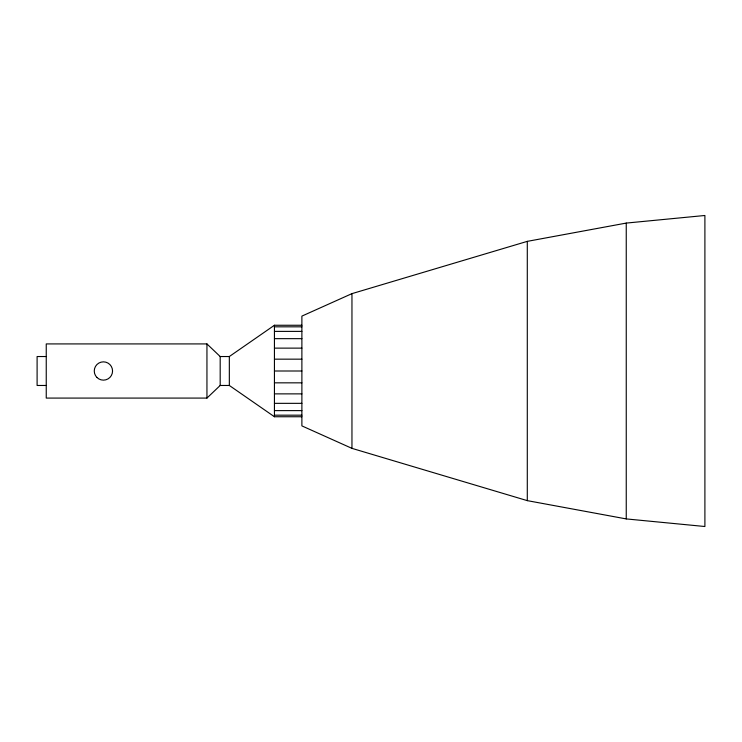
<?xml version="1.0" encoding="UTF-8"?>
<svg xmlns="http://www.w3.org/2000/svg" width="742" height="742" viewBox="0 0 742 742"><rect width="100%" height="100%" fill="white"/><g stroke="black" fill="none" stroke-linecap="round" stroke-linejoin="round"><path stroke-width="1.11" d="M301.883 325.256L274.438 325.256L229.334 356.531L220.189 356.531L206.944 343.917L46.245 343.917L46.245 398.083L206.944 398.083L220.189 385.469L229.334 385.469L274.438 416.744L301.883 416.744M351.958 293.637L301.883 316.111L301.883 425.889L351.958 448.363L527.293 500.637L626.248 518.918L704.9 526.514L704.9 215.486L626.248 223.082L527.293 241.363L351.958 293.637L351.958 448.363M274.438 326.823L301.883 326.823M274.438 331.386L301.883 331.386M274.438 338.658L301.883 338.658M274.438 348.128L301.883 348.128M46.245 356.531L37.1 356.531L37.1 385.469L46.245 385.469M274.438 359.165L301.883 359.165M274.438 371L301.883 371M274.438 382.835L301.883 382.835M274.438 393.872L301.883 393.872M274.438 403.342L301.883 403.342M274.438 410.614L301.883 410.614M274.438 415.177L301.883 415.177M626.248 223.082L626.248 518.918M527.293 241.363L527.293 500.637M274.438 325.256L274.438 416.744M229.334 356.531L229.334 385.469M220.189 356.531L220.189 385.469M206.944 343.917L206.944 398.083M96.942 377.465A9.145 9.145 0 0 0 112.246 373.365A9.145 9.145 0 0 0 101.042 362.161A9.145 9.145 0 0 0 96.942 377.465"/></g></svg>
